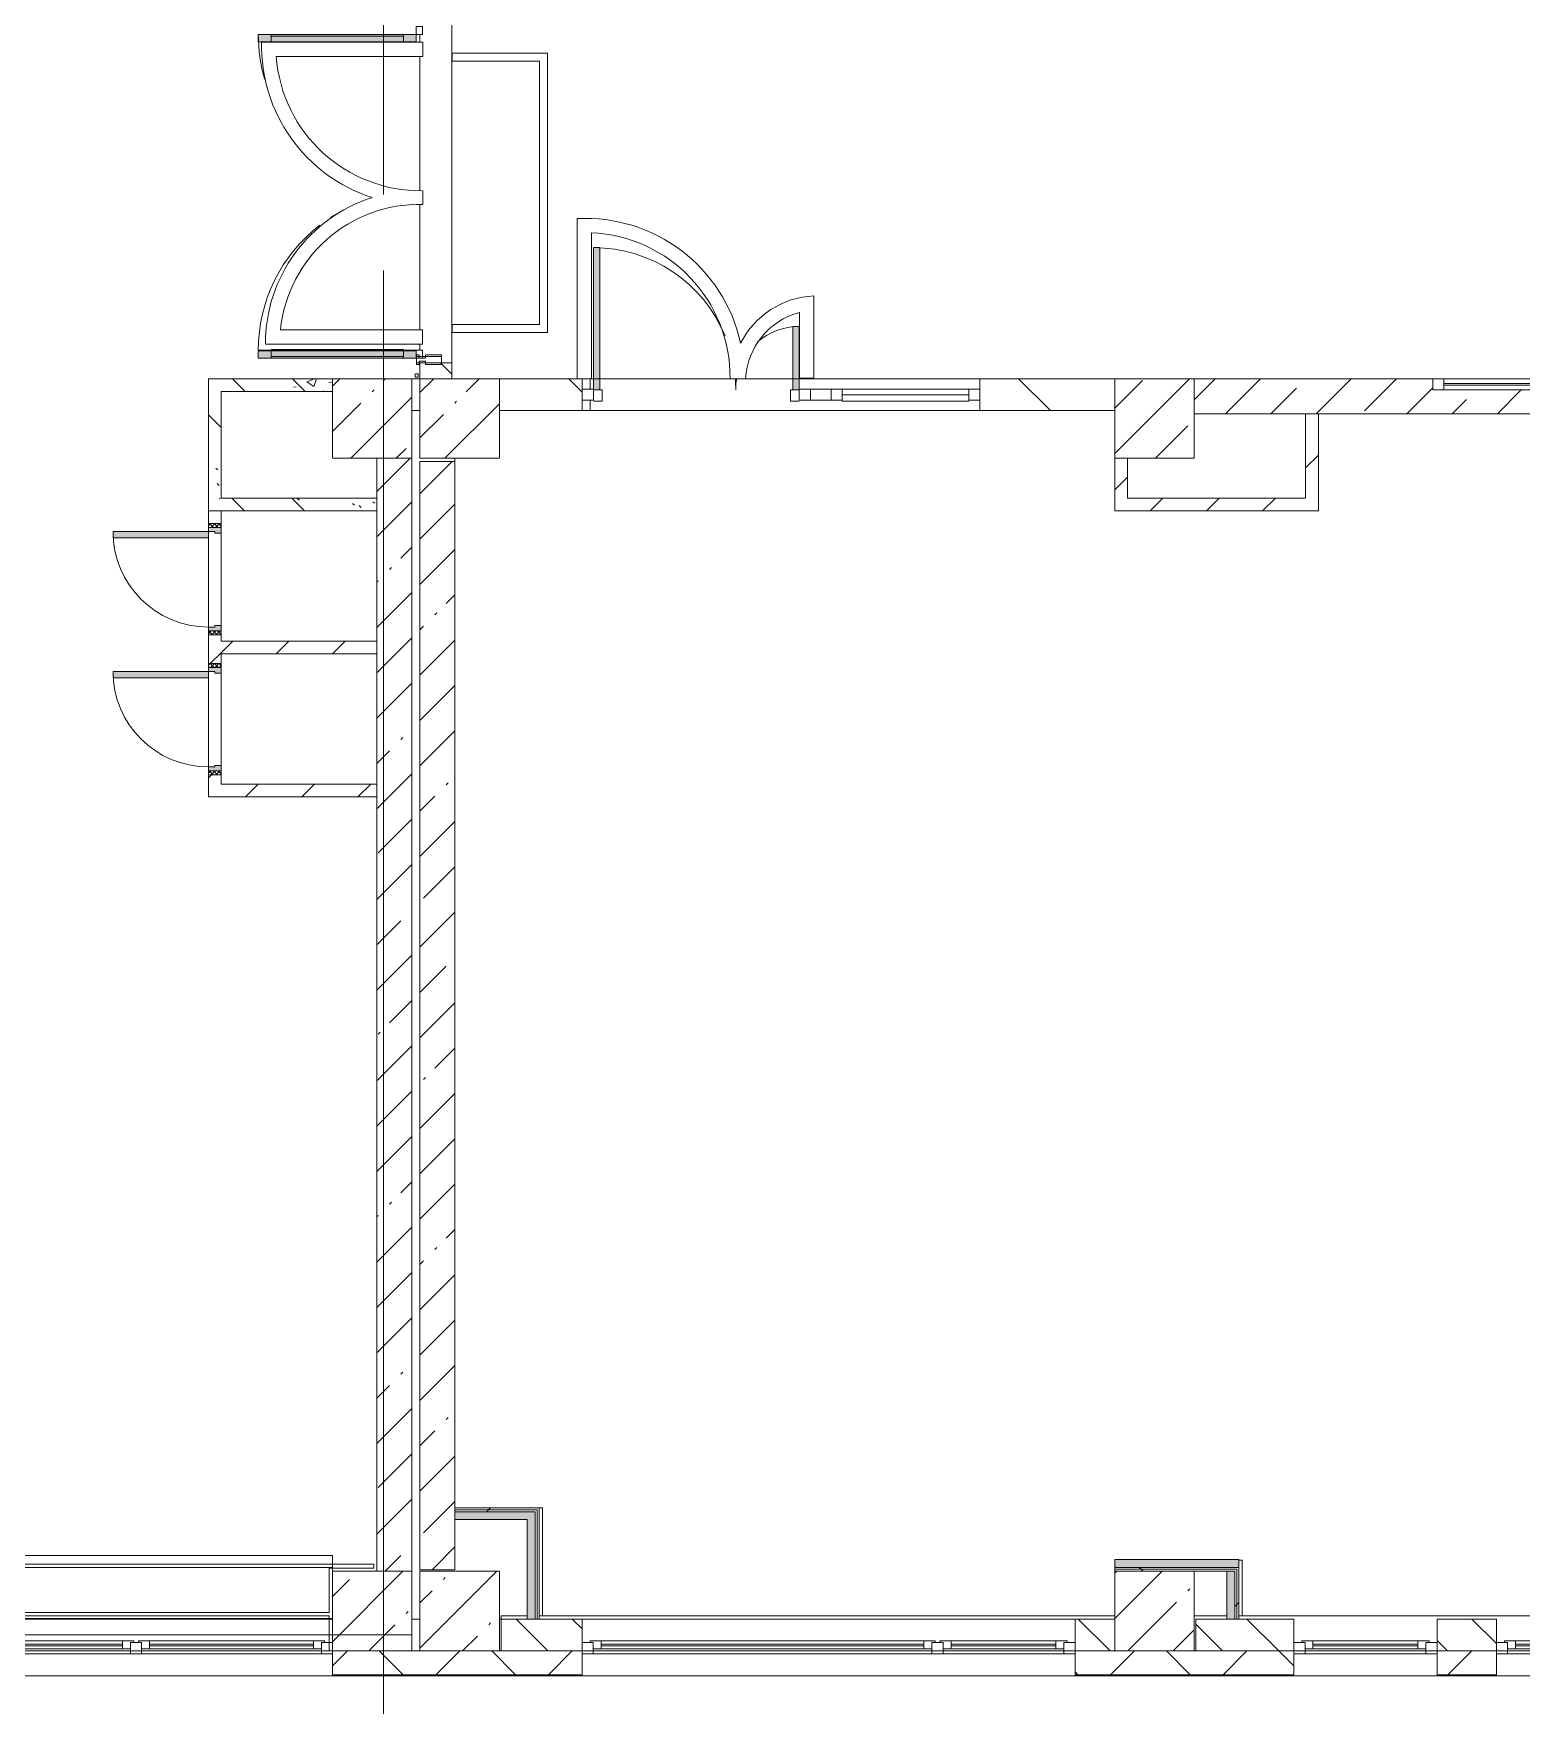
# Model space of a CAD drawing. Header units: millimetres. Extents: x 81094 to 272713, y -8553 to 29000.
# Drawn here: x 181812 to 191171, y -444 to 10072 of the extents above; entities that cross this region are included whole.
import ezdxf

# ---------------------------------------------------------------- set-up
doc = ezdxf.new("R2010")
doc.units = ezdxf.units.MM
doc.linetypes.add('Осевая', pattern=[3175, 635, -476.25, 1587.5, -476.25])
for name, color, linetype, lineweight, true_color in [('A-DETL-GENF-2', 7, 'Continuous', 5, 0xe2e2e2), ('A-DETL-GENF-4', 7, 'Continuous', 5, 0xaaaaaa), ('A-DOOR-4', 7, 'Continuous', 5, 0xe2e2e2), ('A-DOOR-5', 7, 'Continuous', 5, 0xaaaaaa), ('A-DOOR-FRAM-2', 7, 'Continuous', 5, 0xe2e2e2), ('A-DOOR-FRAM-4', 7, 'Continuous', 5, 0xaaaaaa), ('A-FLOR-1', 7, 'Continuous', 5, 0xaaaaaa), ('I-WALL-1', 7, 'Continuous', 5, 0xe7e7e7), ('I-WALL-2', 7, 'Continuous', 9, 0xe7e7e7), ('I-WALL-5', 7, 'Continuous', 5, 0x787878)]:
    doc.layers.add(name, color=color, linetype=linetype, lineweight=lineweight, true_color=true_color)
for name, color, linetype, lineweight in [('A-GLAZ-3', 7, 'Continuous', 5), ('A-GLAZ-CURT-2', 7, 'Continuous', 5), ('A-GLAZ-CWMG-2', 7, 'Continuous', 5), ('A-WALL', 7, 'Continuous', 9), ('A-WALL-5', 7, 'Continuous', 5), ('I-WALL-3', 7, 'Continuous', 5), ('S-COLS-1', 7, 'Continuous', 5), ('Оси', 7, 'Continuous', 9), ('Оси-2', 7, 'Осевая', 9)]:
    doc.layers.add(name, color=color, linetype=linetype, lineweight=lineweight)
pattern_1 = [(45, (145702.92, 0), (-176.7767, 176.7767), [])]
pattern_2 = [(45, (145702.9, 0), (-285.123, 285.123), []), (45, (145988.04, 0), (-285.123, 285.123), [504.031, -100.806, 16.764, -84.042])]
pattern_3 = [(135, (145702.9, 0), (-353.5534, -353.5534), [])]
pattern_4 = [(135, (145702.9, 0), (-377.171, -377.171), [533.4, -88.9, 17.78, -88.9]), (135, (145702.9, 376.94), (-377.171, -377.171), []), (50, (145702.9, 0), (637.6445, -55.7866), [66.675, -733.425]), (355, (145702.9, 0), (-123.349, 668.699), [53.34, -586.74]), (100.451, (145756.05, -4.65), (514.299, 612.908), [56.665, -623.315]), (46.184, (145702.9, 177.8), (948.776, -147.15), [100.012, -1100.137]), (96.636, (145782, 165.5), (830.91, 865.997), [84.998, -934.973]), (351.184, (145702.9, 177.8), (830.918, 865.988), [80.01, -880.11]), (21, (145791.8, 133.35), (530.6506, -357.928), [66.675, -733.425]), (326, (145791.8, 133.35), (216.308, 644.658), [53.34, -586.74]), (71.451, (145836.04, 103.5), (746.96, 286.724), [56.665, -623.315]), (37.5, (145702.92, 0), (10.8105, 295.9426), [16.764, -562.864, 16.764, -578.866, -588.962]), (37.5, (145702.92, 0), (10.8105, 295.9426), [-1175.258, 16.764, -572.198]), (7.5, (145702.9, 0), (233.8692, 350.6318), [16.764, -322.834, 16.764, -549.529, -224.472]), (7.5, (145702.9, 0), (233.8692, 350.6318), [-905.891, 16.764, -207.708]), (327.5, (145504.67, 0), (474.5678, -20.0513), [16.764, -205.486, 16.764, -676.656, -920.115]), (327.5, (145504.67, 0), (474.5678, -20.0513), [-915.67, 16.764, -903.351]), (317.5, (145415.77, 0), (518.452, 88.9934), [16.764, -272.161, 16.764, -443.738, -653.415]), (317.5, (145415.77, 0), (518.452, 88.9934), [-749.427, 16.764, -636.651])]
pattern_5 = [(135, (145702.92, 0), (-176.7767, -176.7767), [])]
pattern_6 = [(45, (145702.9, 0), (-530.33, 530.33), []), (135, (145702.9, 0), (-530.33, -530.33), [])]

# ---------------------------------------------------------------- blocks, each defined once
blk = doc.blocks.new('BSC_Колонна _Прямоугольная - 500х500-23286270-2_7_3_птичка')
at = {"layer": 'S-COLS-1'}
h = blk.add_hatch(dxfattribs=at)
h.set_pattern_fill('FP_59', color=256, style=0, pattern_type=2)
h.set_pattern_definition([(45, (-38790, -7650), (-285.123, 285.123), []), (45, (-38504.88, -7650), (-285.123, 285.123), [504.031, -100.806, 16.764, -84.042])])
h.paths.add_polyline_path([(-250, -250), (250, -250), (250, 250), (-250, 250), (-250, 100)])
for p, q in [((250, 250), (-250, 250)), ((-250, 250), (-250, -250)), ((250, -250), (250, 250)), ((-250, -250), (250, -250))]:
    blk.add_line(p, q, dxfattribs=at)
blk = doc.blocks.new('BSC_Колонна _Прямоугольная - 500х500-V42-2_7_3_птичка')
at = {"layer": 'S-COLS-1'}
h = blk.add_hatch(dxfattribs=at)
h.set_pattern_fill('FP_60', color=256, style=0, pattern_type=2)
h.set_pattern_definition([(45, (-43160, -7650), (-285.123, 285.123), []), (45, (-42874.88, -7650), (-285.123, 285.123), [504.031, -100.806, 16.764, -84.042])])
h.paths.add_polyline_path([(-250, -250), (250, -250), (250, 250), (-250, 250)])
for p, q in [((250, 250), (-250, 250)), ((-250, 250), (-250, -250)), ((250, -250), (250, 250)), ((-250, -250), (250, -250))]:
    blk.add_line(p, q, dxfattribs=at)
blk = doc.blocks.new('BSC_Колонна _Прямоугольная - 500х500-V48-2_7_3_птичка')
at = {"layer": 'S-COLS-1'}
h = blk.add_hatch(dxfattribs=at)
h.set_pattern_fill('FP_66', color=256, style=0, pattern_type=2)
h.set_pattern_definition([(45, (-38790, -150), (-285.123, 285.123), []), (45, (-38504.88, -150), (-285.123, 285.123), [504.031, -100.806, 16.764, -84.042])])
h.paths.add_polyline_path([(-50, -250), (250, -250), (250, 250), (-250, 250), (-250, -250)])
for p, q in [((250, 250), (-250, 250)), ((-250, 250), (-250, -250)), ((250, -250), (250, 250)), ((-250, -250), (250, -250))]:
    blk.add_line(p, q, dxfattribs=at)
blk = doc.blocks.new('BSC_Колонна _Прямоугольная - 500х500-V49-2_7_3_птичка')
at = {"layer": 'S-COLS-1'}
h = blk.add_hatch(dxfattribs=at)
h.set_pattern_fill('FP_67', color=256, style=0, pattern_type=2)
h.set_pattern_definition([(45, (-43160, -150), (-285.123, 285.123), []), (45, (-42874.88, -150), (-285.123, 285.123), [504.031, -100.806, 16.764, -84.042])])
h.paths.add_polyline_path([(-250, -250), (250, -250), (250, 250), (-250, 250)])
for p, q in [((250, 250), (-250, 250)), ((-250, 250), (-250, -250)), ((250, -250), (250, 250)), ((-250, -250), (250, -250))]:
    blk.add_line(p, q, dxfattribs=at)
blk = doc.blocks.new('120_Окно_СКБ_2Ст - 120_Окно_СКБ_2Ст 3100х2500 _мал_ створка слева-2_-22446420-2_7_3_птичка')
at = {"layer": 'A-GLAZ-3'}
for p, q in [((-1550, -127), (-1550, -57)), ((-1550, -57), (-1480, -57)), ((1550, -57), (-1550, -57)), ((-1480, -57), (-1480, -127)), ((-720, -87), (-1480, -87)), ((-1480, -87), (-1480, -127)), ((-1430, -137), (-1430, -87)), ((-770, -137), (-770, -87)), ((-720, -127), (-720, -57)), ((-720, -57), (-650, -57)), ((-720, -127), (-720, -87)), ((-650, -57), (-650, -127)), ((1480, -87), (-650, -87)), ((-650, -87), (-650, -127)), ((-600, -137), (-600, -87)), ((1430, -137), (1430, -87)), ((1480, -127), (1480, -57)), ((1480, -57), (1550, -57)), ((1480, -127), (1480, -87)), ((1550, -57), (1550, -127)), ((-1480, -127), (-1550, -127)), ((-1550, -127), (-1500, -127)), ((-1480, -127), (-1500, -127)), ((-1500, -127), (-1500, -137)), ((-1500, -137), (-700, -137)), ((-700, -137), (-1500, -137)), ((-1430, -107), (-770, -107)), ((-770, -117), (-1430, -117)), ((-650, -127), (-720, -127)), ((-700, -127), (-720, -127)), ((-700, -127), (-670, -127)), ((-700, -137), (-700, -127)), ((-650, -127), (-670, -127)), ((-670, -127), (-670, -137)), ((-670, -137), (1500, -137)), ((1500, -137), (-670, -137)), ((-600, -107), (1430, -107)), ((1430, -117), (-600, -117)), ((1550, -127), (1480, -127)), ((1500, -127), (1480, -127)), ((1500, -127), (1550, -127)), ((1500, -137), (1500, -127))]:
    blk.add_line(p, q, dxfattribs=at)
blk = doc.blocks.new('120_Окно_СКБ_2Ст - 120_Окно_СКБ_2Ст 2100х2400 _мал створка справа_-22446225-2_7_3_птичка')
at = {"layer": 'A-GLAZ-3'}
for p, q in [((-1050, -127), (-1050, -57)), ((-1050, -57), (-980, -57)), ((1050, -57), (-1050, -57)), ((-980, -57), (-980, -127)), ((150, -87), (-980, -87)), ((-980, -87), (-980, -127)), ((-930, -137), (-930, -87)), ((100, -137), (100, -87)), ((150, -127), (150, -57)), ((150, -57), (220, -57)), ((150, -127), (150, -87)), ((220, -57), (220, -127)), ((980, -87), (220, -87)), ((220, -87), (220, -127)), ((270, -137), (270, -87)), ((930, -137), (930, -87)), ((980, -127), (980, -57)), ((980, -57), (1050, -57)), ((980, -127), (980, -87)), ((1050, -57), (1050, -127)), ((-980, -127), (-1050, -127)), ((-1050, -127), (-1000, -127)), ((-980, -127), (-1000, -127)), ((-1000, -127), (-1000, -137)), ((-1000, -137), (170, -137)), ((170, -137), (-1000, -137)), ((-930, -107), (100, -107)), ((100, -117), (-930, -117)), ((220, -127), (150, -127)), ((170, -127), (150, -127)), ((170, -127), (200, -127)), ((170, -137), (170, -127)), ((220, -127), (200, -127)), ((200, -127), (200, -137)), ((200, -137), (1000, -137)), ((1000, -137), (200, -137)), ((270, -107), (930, -107)), ((930, -117), (270, -117)), ((1050, -127), (980, -127)), ((1000, -127), (980, -127)), ((1000, -127), (1050, -127)), ((1000, -137), (1000, -127))]:
    blk.add_line(p, q, dxfattribs=at)
blk = doc.blocks.new('120_Окно_СКБ_2Ст - 120_Окно_СКБ_2Ст 2100х2500 _мал створка СЛЕВА_-V85-2_7_3_птичка')
at = {"layer": 'A-GLAZ-3'}
for p, q in [((-1050, -127), (-1050, -57)), ((-1050, -57), (-980, -57)), ((1050, -57), (-1050, -57)), ((-980, -57), (-980, -127)), ((-220, -87), (-980, -87)), ((-980, -87), (-980, -127)), ((-930, -137), (-930, -87)), ((-270, -137), (-270, -87)), ((-220, -127), (-220, -57)), ((-220, -57), (-150, -57)), ((-220, -127), (-220, -87)), ((-150, -57), (-150, -127)), ((980, -87), (-150, -87)), ((-150, -87), (-150, -127)), ((-100, -137), (-100, -87)), ((930, -137), (930, -87)), ((980, -127), (980, -57)), ((980, -57), (1050, -57)), ((980, -127), (980, -87)), ((1050, -57), (1050, -127)), ((-980, -127), (-1050, -127)), ((-1050, -127), (-1000, -127)), ((-980, -127), (-1000, -127)), ((-1000, -127), (-1000, -137)), ((-1000, -137), (-200, -137)), ((-200, -137), (-1000, -137)), ((-930, -107), (-270, -107)), ((-270, -117), (-930, -117)), ((-150, -127), (-220, -127)), ((-200, -127), (-220, -127)), ((-200, -127), (-170, -127)), ((-200, -137), (-200, -127)), ((-150, -127), (-170, -127)), ((-170, -127), (-170, -137)), ((-170, -137), (1000, -137)), ((1000, -137), (-170, -137)), ((-100, -107), (930, -107)), ((930, -117), (-100, -117)), ((1050, -127), (980, -127)), ((1000, -127), (980, -127)), ((1000, -127), (1050, -127)), ((1000, -137), (1000, -127))]:
    blk.add_line(p, q, dxfattribs=at)
blk = doc.blocks.new('BSC_Колонна _Прямоугольная - 500х500-V119-2_7_3_птичка')
at = {"layer": 'S-COLS-1'}
h = blk.add_hatch(dxfattribs=at)
h.set_pattern_fill('FP_140', color=256, style=0, pattern_type=2)
h.set_pattern_definition([(45, (-38240, -150), (-285.123, 285.123), []), (45, (-37954.88, -150), (-285.123, 285.123), [504.031, -100.806, 16.764, -84.042])])
h.paths.add_polyline_path([(-250, -250), (250, -250), (250, 250), (-250, 250), (-250, 80)])
for p, q in [((250, 250), (-250, 250)), ((-250, 250), (-250, -250)), ((250, -250), (250, 250)), ((-250, -250), (250, -250))]:
    blk.add_line(p, q, dxfattribs=at)
blk = doc.blocks.new('BSC_Колонна _Прямоугольная - 500х500-V120-2_7_3_птичка')
at = {"layer": 'S-COLS-1'}
h = blk.add_hatch(dxfattribs=at)
h.set_pattern_fill('FP_141', color=256, style=0, pattern_type=2)
h.set_pattern_definition([(45, (-38240, -7650), (-285.123, 285.123), []), (45, (-37954.88, -7650), (-285.123, 285.123), [504.031, -100.806, 16.764, -84.042])])
h.paths.add_polyline_path([(-250, -250), (250, -250), (250, 250), (-250, 250), (-250, 100)])
for p, q in [((250, 250), (-250, 250)), ((-250, 250), (-250, -250)), ((250, -250), (250, 250)), ((-250, -250), (250, -250))]:
    blk.add_line(p, q, dxfattribs=at)
blk = doc.blocks.new('110_Дверь_СКБ_1Ст - д-18 700x2100h_Технический шкаф ЭОМ и СС-21511926-2_7_3_птичка')
at = {"layer": 'A-DOOR-4'}
h = blk.add_hatch(color=256, dxfattribs=at)
h.paths.add_polyline_path([(-312.5, -40), (-277.5, -40), (-277.5, 0), (-287.5, 0), (-287.5, 40), (-312.5, 40)])
h.paths.add_polyline_path([(302.5, 0), (302.5, -40), (337.5, -40), (337.5, 40), (312.5, 40), (312.5, 0)])
at = {"layer": 'A-DOOR-5'}
h = blk.add_hatch(dxfattribs=at)
h.set_pattern_fill('FP_145', color=256, style=0, pattern_type=2)
h.set_pattern_definition([(135, (1951.41, 104.685), (-14.14214, -14.14214), []), (225, (1951.41, 104.685), (14.14214, -14.14214), [])])
h.paths.add_polyline_path([(337.5, -40), (362.5, -40), (362.5, 40), (337.5, 40)])
at = {"layer": 'A-DOOR-FRAM-2'}
blk.add_hatch(color=256, dxfattribs=at).paths.add_polyline_path([(272.5, 640), (272.5, 40), (312.5, 40), (312.5, 640)])
at = {"layer": 'A-DOOR-FRAM-4'}
h = blk.add_hatch(dxfattribs=at)
h.set_pattern_fill('FP_146', color=256, style=0, pattern_type=2)
h.set_pattern_definition([(45, (-171.384, 104.685), (-14.1421, 14.1421), []), (135, (-171.384, 104.685), (-14.1421, -14.1421), [])])
h.paths.add_polyline_path([(-337.5, -40), (-312.5, -40), (-312.5, 40), (-337.5, 40)])
at = {"layer": 'A-DOOR-5'}
for p, q in [((312.5, 640), (272.5, 640)), ((272.5, 640), (272.5, 40)), ((312.5, 40), (312.5, 640)), ((272.5, 40), (312.5, 40))]:
    blk.add_line(p, q, dxfattribs=at)
blk.add_arc((312.5, 40), 600, 90, 180, dxfattribs=at)
at = {"layer": 'A-DOOR-FRAM-4'}
for p, q in [((-312.5, 40), (-337.5, 40)), ((-337.5, 40), (-337.5, -40)), ((-287.5, 40), (-312.5, 40)), ((-312.5, 40), (-312.5, -40)), ((-312.5, -40), (-312.5, 40)), ((-287.5, 0), (-287.5, 40)), ((-287.5, 40), (272.5, 40)), ((312.5, 40), (312.5, 0)), ((337.5, 40), (312.5, 40)), ((337.5, -40), (337.5, 40)), ((362.5, 40), (337.5, 40)), ((337.5, 40), (337.5, -40)), ((362.5, -40), (362.5, 40)), ((-337.5, -40), (-312.5, -40)), ((-312.5, -40), (-277.5, -40)), ((-277.5, 0), (-287.5, 0)), ((-277.5, -40), (-277.5, 0)), ((302.5, -40), (-277.5, -40)), ((312.5, 0), (302.5, 0)), ((302.5, 0), (302.5, -40)), ((302.5, -40), (337.5, -40)), ((337.5, -40), (362.5, -40))]:
    blk.add_line(p, q, dxfattribs=at)
blk = doc.blocks.new('120_Окно_СКБ_1Ст - 120_Окно_СКБ_1Ст 900х2500_h_-20664874-2_7_3_птичка')
at = {"layer": 'A-GLAZ-3'}
for p, q in [((-450, -127), (-450, -57)), ((-450, -57), (-380, -57)), ((450, -57), (-450, -57)), ((-380, -57), (-380, -127)), ((380, -87), (-380, -87)), ((-380, -87), (-380, -127)), ((-330, -137), (-330, -87)), ((330, -137), (330, -87)), ((380, -127), (380, -57)), ((380, -57), (450, -57)), ((380, -127), (380, -87)), ((450, -57), (450, -127)), ((-380, -127), (-450, -127)), ((-450, -127), (-400, -127)), ((-380, -127), (-400, -127)), ((-400, -127), (-400, -137)), ((-400, -137), (400, -137)), ((400, -137), (-400, -137)), ((-330, -107), (330, -107)), ((330, -117), (-330, -117)), ((450, -127), (380, -127)), ((400, -127), (380, -127)), ((400, -127), (450, -127)), ((400, -137), (400, -127))]:
    blk.add_line(p, q, dxfattribs=at)
blk = doc.blocks.new('120_Окно_СКБ_1Ст - 120_Окно_СКБ_1Ст 400х1200 EI30-24228621-2_7_3_птичка')
at = {"layer": 'A-GLAZ-3'}
for p, q in [((-600, 40), (-600, 110)), ((-600, 110), (-530, 110)), ((600, 110), (-600, 110)), ((-530, 110), (-530, 40)), ((530, 40), (530, 110)), ((530, 110), (600, 110)), ((600, 110), (600, 40)), ((-530, 40), (-600, 40)), ((-600, 40), (600, 40)), ((530, 80), (-530, 80)), ((530, 70), (-530, 70)), ((600, 40), (530, 40))]:
    blk.add_line(p, q, dxfattribs=at)
blk = doc.blocks.new('Прямоугольный импост - Импост структурный с накладкой - 160мм Темный-31239214-2_7_3_птичка')
at = {"layer": 'A-GLAZ-CWMG-2'}
for p, q in [((-50, 0), (-50, 17)), ((-50, 17), (0, 17)), ((-40, 0), (-50, 0)), ((-40, -40), (-40, 0)), ((0, 0), (-10, 0)), ((-10, 0), (-10, -40)), ((0, 17), (0, 0)), ((-50, -140), (-50, -40)), ((-50, -40), (-40, -40)), ((-10, -40), (0, -40)), ((0, -40), (0, -140)), ((0, -140), (-50, -140))]:
    blk.add_line(p, q, dxfattribs=at)
blk = doc.blocks.new('Дверь_Витражная_остекление_ - ДВН_ДАО_Главный вход_1800 в свету 5-32258809-2_7_3_птичка')
at = {"layer": 'A-DETL-GENF-2'}
for points in [[(-947.5, -723.4), (-947.5, -20), (-992.5, -20), (-992.5, -1012.5), (-947.5, -1012.5)], [(1042.5, -1012.5), (1042.5, -20), (997.5, -20), (997.5, -1012.5)]]:
    blk.add_hatch(color=256, dxfattribs=at).paths.add_polyline_path(points)
at = {"layer": 'A-DETL-GENF-4'}
for p, q in [((-947.5, -20), (-992.5, -20)), ((-992.5, -1012.5), (-992.5, -20)), ((-947.5, -20), (-992.5, -20)), ((-992.5, -20), (-992.5, -1012.5)), ((-992.5, -100), (-947.5, -100)), ((-982.5, -932.5), (-982.5, -100)), ((-947.5, -1012.5), (-947.5, -20)), ((-947.5, -1012.5), (-947.5, -20)), ((988.5, -932.5), (988.5, -100)), ((997.5, -1012.5), (997.5, -20)), ((997.5, -20), (997.5, -1012.5)), ((1042.5, -100), (997.5, -100)), ((1032.5, -932.5), (1032.5, -100)), ((1042.5, -1012.5), (1042.5, -20)), ((1042.5, -1012.5), (1042.5, -20)), ((-992.5, -932.5), (-947.5, -932.5)), ((1042.5, -932.5), (997.5, -932.5)), ((-992.5, -1012.5), (-947.5, -1012.5)), ((-992.5, -1012.5), (-947.5, -1012.5)), ((1042.5, -1012.5), (997.5, -1012.5)), ((997.5, -1012.5), (1042.5, -1012.5))]:
    blk.add_line(p, q, dxfattribs=at)
at = {"layer": 'A-DOOR-5'}
for p, q in [((-1042.5, 20), (-992.5, 20)), ((-1042.5, -20), (-1042.5, 20)), ((-992.5, 20), (-992.5, -20)), ((992.5, 20), (1042.5, 20)), ((992.5, -20), (992.5, 20)), ((1042.5, 20), (1042.5, -20)), ((-992.5, -20), (-1042.5, -20)), ((-992.5, -1012.5), (-992.5, -20)), ((992.5, -1012.5), (992.5, -20)), ((1042.5, -20), (992.5, -20))]:
    blk.add_line(p, q, dxfattribs=at)
for centre, start, end in [((992.5, -20), 209.21115, 212.8228), ((992.5, -20), 217.57984, 270), ((-992.5, -20), 270, 286.54233)]:
    blk.add_arc(centre, 992.5, start, end, dxfattribs=at)
blk = doc.blocks.new('Прямоугольный импост - Импост структурный с накладкой - 160мм Темный-31915521-2_7_3_птичка')
at = {"layer": 'A-GLAZ-CWMG-2'}
for p, q in [((-25, 0), (-25, 17)), ((-25, 17), (25, 17)), ((-15, 0), (-25, 0)), ((-15, -40), (-15, 0)), ((25, 0), (15, 0)), ((15, 0), (15, -40)), ((25, 17), (25, 0)), ((-25, -140), (-25, -40)), ((-25, -40), (-15, -40)), ((15, -40), (25, -40)), ((25, -40), (25, -140)), ((25, -140), (-25, -140))]:
    blk.add_line(p, q, dxfattribs=at)
blk = doc.blocks.new('Прямоугольный импост - 50 x 70 мм-31700031-2_7_3_птичка')
at = {"layer": 'A-GLAZ-CWMG-2'}
for p, q in [((-70, 35), (0, 35)), ((-70, -35), (-70, 35)), ((0, 35), (0, -35)), ((0, -35), (-70, -35))]:
    blk.add_line(p, q, dxfattribs=at)
blk = doc.blocks.new('Дверь_Витражная_остекление_ - ДВН_ДАО_Главный вход_1200 в свету-V190-2_7_3_птичка')
at = {"layer": 'A-DOOR-4'}
for points in [[(-647.5, 30), (-607.5, 30), (-610.8, 925), (-647.5, 925), (-647.5, 35)], [(647.5, 30), (647.5, 430), (607.5, 430), (607.5, 30)]]:
    blk.add_hatch(color=256, dxfattribs=at).paths.add_polyline_path(points)
at = {"layer": 'A-DETL-GENF-4'}
for p, q in [((-607.5, 925), (-647.5, 925)), ((-647.5, 925), (-647.5, 35)), ((-607.5, 30), (-607.5, 925)), ((647.5, 430), (607.5, 430)), ((607.5, 430), (607.5, 30)), ((647.5, 35), (647.5, 430)), ((-647.5, 30), (-607.5, 30)), ((-592.5, 30), (-647.5, 30)), ((-592.5, -40), (-592.5, 30)), ((592.5, -40), (592.5, 30)), ((592.5, 30), (647.5, 30)), ((607.5, 30), (647.5, 30)), ((-647.5, -40), (-592.5, -40)), ((647.5, -40), (592.5, -40))]:
    blk.add_line(p, q, dxfattribs=at)
at = {"layer": 'A-DOOR-5'}
for p, q in [((-647.5, 925), (-647.5, 35)), ((647.5, 430), (647.5, 35))]:
    blk.add_line(p, q, dxfattribs=at)
for centre, radius, start, end in [((-647.5, 30), 895, 22.29231, 90), ((647.5, 30), 400, 90, 131.44756), ((-647.5, 30), 895, 360, 4.55581), ((647.5, 30), 400, 169.71082, 180)]:
    blk.add_arc(centre, radius, start, end, dxfattribs=at)
blk = doc.blocks.new('Системная панель - Стемалит - 40мм-32257327-2_7_3_птичка')
at = {"layer": 'A-GLAZ-CURT-2'}
for p, q in [((65, 35), (-65, 35)), ((-65, 35), (-65, -35)), ((65, -35), (65, 35)), ((-65, -35), (65, -35))]:
    blk.add_line(p, q, dxfattribs=at)
blk = doc.blocks.new('Прямоугольный импост - 50 x 70 мм-31687886-2_7_3_птичка')
at = {"layer": 'A-GLAZ-CWMG-2'}
for p, q in [((-35, 35), (35, 35)), ((-35, -35), (-35, 35)), ((35, 35), (35, -35)), ((35, -35), (-35, -35))]:
    blk.add_line(p, q, dxfattribs=at)
blk = doc.blocks.new('Прямоугольный импост - 50 x 70 мм-31701779-2_7_3_птичка')
at = {"layer": 'A-GLAZ-CWMG-2'}
for p, q in [((0, 35), (-70, 35)), ((-70, 35), (-70, -35)), ((0, -35), (0, 35)), ((-70, -35), (0, -35))]:
    blk.add_line(p, q, dxfattribs=at)
blk = doc.blocks.new('Системная панель - Стекло - 40мм-V191-2_7_3_птичка')
at = {"layer": 'A-GLAZ-CURT-2'}
for p, q in [((397.5, 0), (-397.5, 0)), ((-397.5, 0), (-397.5, -40)), ((397.5, -40), (397.5, 0)), ((-397.5, -40), (397.5, -40))]:
    blk.add_line(p, q, dxfattribs=at)
blk = doc.blocks.new('Прямоугольный импост - 50 x 70 мм-31702100-2_7_3_птичка')
at = {"layer": 'A-GLAZ-CWMG-2'}
for p, q in [((-35, 35), (35, 35)), ((-35, -35), (-35, 35)), ((35, 35), (35, -35)), ((35, -35), (-35, -35))]:
    blk.add_line(p, q, dxfattribs=at)
blk = doc.blocks.new('Прямоугольный импост - 50 x 70 мм-31720914-2_7_3_птичка')
at = {"layer": 'A-GLAZ-CWMG-2'}
blk.add_line((6460, 7920), (5665, 7920), dxfattribs=at)
blk = doc.blocks.new('Зашивка приборов отопления25 - Зашивка приборов отопления-33322064-2_7_3_птичка')
at = {"layer": 'A-WALL-5'}
for p, q in [((36640, 23400), (34540, 23400)), ((34540, 23104), (34540, 23079)), ((34540, 23079), (36640, 23079)), ((36640, 23079), (34540, 23079)), ((34540, 23079), (34540, 23004)), ((34540, 23004), (36640, 23004))]:
    blk.add_line(p, q, dxfattribs=at)

msp = doc.modelspace()

# ---------------------------------------------------------------- hatches: boundary and pattern name
at = {"layer": 'A-WALL-5'}
h = msp.add_hatch(dxfattribs=at)
h.set_pattern_fill('FP_87', color=256, style=0, pattern_type=2)
h.set_pattern_definition(pattern_5)
h.paths.add_polyline_path([(188612.9, -100), (188612.9, 100), (188362.9, 100), (188362.9, -100)])
h.paths.add_polyline_path([(184752.9, -100), (185262.9, -100), (185262.9, 100), (184752.9, 100)])
h = msp.add_hatch(dxfattribs=at)
h.set_pattern_fill('FP_87', color=256, style=0, pattern_type=2)
h.set_pattern_definition(pattern_5)
h.paths.add_polyline_path([(190639.2, -100), (191012.9, -100), (191012.9, 100), (190639.2, 100)])
h.paths.add_polyline_path([(189739.2, -100), (189739.2, 100), (189122.9, 100), (189122.9, -100)])
h = msp.add_hatch(dxfattribs=at)
h.set_pattern_fill('FP_77', color=256, style=0, pattern_type=2)
h.set_pattern_definition([(45, (145702.9, 0), (-353.5534, 353.5534), []), (135, (145702.9, 0), (-353.5534, -353.5534), [])])
h.paths.add_polyline_path([(221402.9, -250), (221402.9, -100), (217262.9, -100), (217262.9, -250), (220616.3, -250)])
h.paths.add_polyline_path([(215051.2, -250), (216362.9, -250), (216362.9, -100), (212762.9, -100), (212762.9, -250), (213196.2, -250)])
h.paths.add_polyline_path([(207631.1, -250), (207762.9, -250), (207762.9, -100), (206612.9, -100), (206612.9, -250), (206703.5, -250)])
h.paths.add_polyline_path([(202612.9, -250), (202862.9, -250), (202862.9, -100), (202112.9, -100), (202112.9, -250), (202529.7, -250)])
h.paths.add_polyline_path([(204512.9, -250), (204512.9, -100), (203762.9, -100), (203762.9, -250), (203921, -250)])
h.paths.add_polyline_path([(210862.9, -250), (211862.9, -250), (211862.9, -100), (210862.9, -100)])
h.paths.add_polyline_path([(199012.9, -250), (199012.9, -100), (197612.9, -100), (197612.9, -250), (198355.9, -250)])
h.paths.add_polyline_path([(194512.9, -250), (194512.9, -100), (193112.9, -100), (193112.9, -250), (193718.3, -250)])
h.paths.add_polyline_path([(190935.7, -250), (191012.9, -250), (191012.9, -100), (190639.2, -100), (190639.2, -250)])
h.paths.add_polyline_path([(189112.9, -250), (189739.2, -250), (189739.2, -100), (188362.9, -100), (188362.9, -250), (189080.7, -250)])
h.paths.add_polyline_path([(181592.9, -250), (181592.9, -100), (180472.9, -100), (180472.9, -250), (181196.7, -250)])
h.paths.add_polyline_path([(184742.9, -250), (185262.9, -250), (185262.9, -100), (183692.9, -100), (183692.9, -250), (184443.1, -250)])
h.paths.add_polyline_path([(178877.9, -250), (179572.9, -250), (179572.9, -100), (178712.9, -100), (178712.9, -250)])
h.paths.add_polyline_path([(176559.1, -250), (176612.9, -250), (176612.9, -100), (174912.7, -100), (174912.7, -250), (176095.4, -250)])
h.paths.add_polyline_path([(167747.7, -250), (168412.9, -250), (168412.9, -100), (167312.9, -100), (167312.9, -250)])
h.paths.add_polyline_path([(162182.6, -250), (162962.9, -250), (162962.9, -100), (161812.9, -100), (161812.9, -250)])
h.paths.add_polyline_path([(163862.9, -250), (164512.9, -250), (164512.9, -100), (163862.9, -100)])
h.paths.add_polyline_path([(170512.9, -250), (172112.7, -250), (172112.7, -100), (170512.9, -100)])
h.paths.add_polyline_path([(154262.9, -250), (154262.9, -100), (150332.9, -100), (150332.9, -250), (153834.9, -250)])
h.paths.add_polyline_path([(148269.8, -250), (149432.9, -250), (149432.9, -100), (145442.9, -100), (145442.9, -250), (146414.7, -250)])
h.paths.add_polyline_path([(157362.9, -250), (158712.9, -250), (158712.9, -100), (157362.9, -100)])
at = {"layer": 'I-WALL-1'}
msp.add_hatch(color=256, dxfattribs=at).paths.add_polyline_path([(189367.9, 100), (189367.9, 400), (189317.9, 400), (189317.9, 100)])
at = {"layer": 'I-WALL-2'}
for points in [[(184917.9, 725), (184967.9, 725), (184967.9, 775), (184462.9, 775), (184462.9, 725)], [(184967.9, 100), (184967.9, 725), (184917.9, 725), (184917.9, 100)], [(189392.9, 425), (189392.9, 475), (188612.9, 475), (188612.9, 425), (189080.7, 425)]]:
    msp.add_hatch(color=256, dxfattribs=at).paths.add_polyline_path(points)
at = {"layer": 'I-WALL-3'}
h = msp.add_hatch(dxfattribs=at)
h.set_pattern_fill('FP_88', color=256, style=0, pattern_type=2)
h.set_pattern_definition(pattern_3)
h.paths.add_polyline_path([(184242.9, 7900), (184442.9, 7900), (184442.9, 8000), (184242.9, 8000)])
h.paths.add_polyline_path([(184242.9, 10130), (184442.9, 10130), (184442.9, 10230), (184242.9, 10230)])
h = msp.add_hatch(dxfattribs=at)
h.set_pattern_fill('FP_88', color=256, style=0, pattern_type=2)
h.set_pattern_definition(pattern_3)
h.paths.add_polyline_path([(188612.9, 7700), (188612.9, 7900), (187763.9, 7900), (187763.9, 7700)])
h.paths.add_polyline_path([(184192.9, 7700), (184242.9, 7700), (184242.9, 7900), (184192.9, 7900), (184192.9, 7750.3)])
h.paths.add_polyline_path([(184742.9, 7700), (185263.9, 7700), (185263.9, 7900), (184742.9, 7900), (184742.9, 7750.3)])
h = msp.add_hatch(dxfattribs=at)
h.set_pattern_fill('FP_85', color=256, style=0, pattern_type=2)
h.set_pattern_definition(pattern_2)
h.paths.add_polyline_path([(190935.7, 7680), (193112.9, 7680), (193112.9, 7900), (191812.9, 7900), (191812.9, 7830), (190612.9, 7830), (190612.9, 7900), (189112.9, 7900), (189112.9, 7680), (189892.9, 7680)])
h = msp.add_hatch(dxfattribs=at)
h.set_pattern_fill('FP_89', color=256, style=0, pattern_type=2)
h.set_pattern_definition(pattern_1)
h.paths.add_polyline_path([(189892.9, 7070), (189892.9, 7680), (189812.9, 7680), (189812.9, 7070)])
h = msp.add_hatch(dxfattribs=at)
h.set_pattern_fill('FP_85', color=256, style=0, pattern_type=2)
h.set_pattern_definition(pattern_2)
h.paths.add_polyline_path([(183972.9, 400), (184192.9, 400), (184192.9, 7400), (183972.9, 7400), (183972.9, 808.9)])
h = msp.add_hatch(dxfattribs=at)
h.set_pattern_fill('FP_85', color=256, style=0, pattern_type=2)
h.set_pattern_definition(pattern_2)
h.paths.add_polyline_path([(184242.9, 410), (184462.9, 410), (184462.9, 7380), (184242.9, 7380), (184242.9, 808.9)])
h = msp.add_hatch(dxfattribs=at)
h.set_pattern_fill('FP_89', color=256, style=0, pattern_type=2)
h.set_pattern_definition(pattern_1)
h.paths.add_polyline_path([(188692.9, 7150), (188692.9, 7400), (188612.9, 7400), (188612.9, 7150)])
h = msp.add_hatch(dxfattribs=at)
h.set_pattern_fill('FP_89', color=256, style=0, pattern_type=2)
h.set_pattern_definition(pattern_1)
h.paths.add_polyline_path([(182912.9, 5270), (182992.9, 5270), (182992.9, 5409), (182912.9, 5409)])
h.paths.add_polyline_path([(182912.9, 6109), (182992.9, 6109), (182992.9, 6289), (182912.9, 6289)])
h.paths.add_polyline_path([(182992.9, 6989), (182992.9, 7070), (182912.9, 7070), (182912.9, 6989)])
h = msp.add_hatch(dxfattribs=at)
h.set_pattern_fill('FP_89', color=256, style=0, pattern_type=2)
h.set_pattern_definition(pattern_1)
h.paths.add_polyline_path([(189812.9, 7070), (189812.9, 7150), (188612.9, 7150), (188612.9, 7070), (189080.7, 7070)])
h = msp.add_hatch(dxfattribs=at)
h.set_pattern_fill('FP_89', color=256, style=0, pattern_type=2)
h.set_pattern_definition(pattern_1)
h.paths.add_polyline_path([(183972.9, 6170), (183972.9, 6250), (182992.9, 6250), (182992.9, 6170), (183515.5, 6170)])
h = msp.add_hatch(dxfattribs=at)
h.set_pattern_fill('FP_89', color=256, style=0, pattern_type=2)
h.set_pattern_definition(pattern_1)
h.paths.add_polyline_path([(183972.9, 5270), (183972.9, 5350), (182992.9, 5350), (182992.9, 5270), (183515.5, 5270)])
h = msp.add_hatch(dxfattribs=at)
h.set_pattern_fill('FP_189', color=256, style=0, pattern_type=2)
h.set_pattern_definition(pattern_6)
h.paths.add_polyline_path([(184980.4, 787.5), (184992.9, 787.5), (184992.9, 800), (184462.9, 800), (184462.9, 787.5)])
h = msp.add_hatch(dxfattribs=at)
h.set_pattern_fill('FP_189', color=256, style=0, pattern_type=2)
h.set_pattern_definition(pattern_6)
h.paths.add_polyline_path([(184967.9, 775), (184980.4, 775), (184980.4, 787.5), (184462.9, 787.5), (184462.9, 775)])
h = msp.add_hatch(dxfattribs=at)
h.set_pattern_fill('FP_189', color=256, style=0, pattern_type=2)
h.set_pattern_definition(pattern_6)
h.paths.add_polyline_path([(189380.4, 412.5), (189392.9, 412.5), (189392.9, 425), (188612.9, 425), (188612.9, 412.5), (189080.7, 412.5)])
h = msp.add_hatch(dxfattribs=at)
h.set_pattern_fill('FP_189', color=256, style=0, pattern_type=2)
h.set_pattern_definition(pattern_6)
h.paths.add_polyline_path([(189380.4, 400), (189380.4, 412.5), (188612.9, 412.5), (188612.9, 400), (189367.9, 400)])
h = msp.add_hatch(dxfattribs=at)
h.set_pattern_fill('FP_189', color=256, style=0, pattern_type=2)
h.set_pattern_definition(pattern_6)
h.paths.add_polyline_path([(189380.4, 100), (189380.4, 400), (189367.9, 400), (189367.9, 100)])
h = msp.add_hatch(dxfattribs=at)
h.set_pattern_fill('FP_189', color=256, style=0, pattern_type=2)
h.set_pattern_definition(pattern_6)
h.paths.add_polyline_path([(189380.4, 100), (189392.9, 100), (189392.9, 412.5), (189380.4, 412.5), (189380.4, 230.5)])
at = {"layer": 'I-WALL-5'}
h = msp.add_hatch(dxfattribs=at)
h.set_pattern_fill('FP_98', color=256, style=0, pattern_type=2)
h.set_pattern_definition(pattern_4)
h.paths.add_polyline_path([(182912.9, 7150), (182992.9, 7150), (182992.9, 7900), (182912.9, 7900), (182912.9, 7750.3)])
h = msp.add_hatch(dxfattribs=at)
h.set_pattern_fill('FP_98', color=256, style=0, pattern_type=2)
h.set_pattern_definition(pattern_4)
h.paths.add_polyline_path([(183515.5, 7820), (183692.9, 7820), (183692.9, 7900), (182992.9, 7900), (182992.9, 7820)])
h = msp.add_hatch(dxfattribs=at)
h.set_pattern_fill('FP_98', color=256, style=0, pattern_type=2)
h.set_pattern_definition(pattern_4)
h.paths.add_polyline_path([(183972.9, 7070), (183972.9, 7150), (182912.9, 7150), (182912.9, 7070), (183515.5, 7070)])

# ---------------------------------------------------------------- linework, layer by layer
at = {"layer": 'A-FLOR-1'}
for p, q in [((184261.3, 10018), (183247.6, 10018)), ((184242.9, 10064.1), (184242.9, 10018)), ((184261.3, 9928), (184261.3, 10018)), ((183339.6, 9928), (184261.3, 9928)), ((184242.9, 9928), (184242.9, 9083.9)), ((185045.7, 9947.2), (184445.7, 9947.2)), ((184445.7, 9947.2), (184445.7, 9897.2)), ((184445.7, 9897.2), (184995.7, 9897.2)), ((184995.7, 9897.2), (184995.7, 8241.3)), ((185045.7, 8191.3), (185045.7, 9947.2)), ((184261.3, 8996.7), (184261.3, 9083.1)), ((184242.9, 8996.1), (184242.9, 8208)), ((185231, 8907.6), (185231, 7900)), ((185321, 7900), (185321, 8818.2)), ((186719.9, 7903), (186719.9, 8421.4)), ((186629.9, 8317.2), (186629.9, 7903)), ((184259.9, 8208), (183365.5, 8208)), ((184259.9, 8118), (184259.9, 8208)), ((184995.7, 8241.3), (184445.7, 8241.3)), ((184445.7, 8241.3), (184445.7, 8191.3)), ((183270.9, 8118), (184259.9, 8118)), ((184242.9, 8118), (184242.9, 8080)), ((184445.7, 8191.3), (185045.7, 8191.3)), ((187763.9, 7900), (185263.9, 7900)), ((185312.9, 7900), (185312.9, 7835)), ((185321, 7900), (186193.5, 7900)), ((186291.4, 7900), (187763.9, 7900)), ((186629.9, 7903), (186719.9, 7903)), ((185312.9, 7765), (185312.9, 7700)), ((184462.9, 7400), (184462.9, 7380)), ((184992.9, 800), (185012.9, 800)), ((185012.9, 800), (185012.9, 120)), ((183952.9, 445), (181592.9, 445)), ((183952.9, 420), (183952.9, 445)), ((189392.9, 470), (189412.9, 470)), ((189412.9, 470), (189412.9, 120)), ((183672.9, 140), (183672.9, 420)), ((183672.9, 420), (183952.9, 420)), ((181592.9, 140), (183672.9, 140)), ((183672.9, 100), (183692.9, 100)), ((184192.9, 100), (184242.9, 100)), ((184742.9, 100), (184752.9, 100))]:
    msp.add_line(p, q, dxfattribs=at)
for centre, radius, start, end in [((184247.3, 9993), 1000, 178.56746, 252.28756), ((184247.3, 9993), 910, 184.09604, 270.88287), ((184239.9, 8118), 969, 107.84035, 180), ((184239.9, 8118), 879, 88.60541, 174.12324), ((185283.5, 7909), 1000, 12.44956, 93.01125), ((185283.5, 7909), 910, 359.43333, 87.64026), ((186744.9, 7878), 544, 92.63401, 153.04618), ((186744.9, 7878), 454, 104.67311, 177.22246)]:
    msp.add_arc(centre, radius, start, end, dxfattribs=at)
at = {"layer": 'A-WALL'}
for p, q in [((189892.9, 7680), (189812.9, 7680)), ((182992.9, 7070), (182912.9, 7070)), ((183972.9, 7070), (183972.9, 7150)), ((183972.9, 6170), (183972.9, 6250)), ((183972.9, 5270), (183972.9, 5350)), ((184462.9, 800), (184462.9, 725)), ((184462.9, 787.5), (184980.4, 787.5)), ((184462.9, 775), (184967.9, 775)), ((184967.9, 775), (184967.9, 100)), ((184980.4, 787.5), (184980.4, 100)), ((189392.9, 425), (188612.9, 425)), ((189380.4, 412.5), (188612.9, 412.5)), ((189367.9, 400), (189317.9, 400)), ((189367.9, 100), (189367.9, 400)), ((189380.4, 100), (189380.4, 412.5)), ((184752.9, -100), (185262.9, -100)), ((188362.9, -100), (188612.9, -100)), ((189122.9, -100), (189739.2, -100)), ((190639.2, -100), (191012.9, -100)), ((183692.9, -250), (185262.9, -250)), ((183692.9, -253), (185262.9, -253)), ((188362.9, -250), (189739.2, -250)), ((188362.9, -253), (189739.2, -253)), ((190639.2, -250), (191012.9, -250)), ((190639.2, -253), (191012.9, -253))]:
    msp.add_line(p, q, dxfattribs=at)
at = {"layer": 'A-WALL-5'}
for p, q in [((184232.4, 7931), (184212.4, 7931)), ((184212.4, 7931), (184212.4, 7911)), ((184212.4, 7911), (184232.4, 7911)), ((184232.4, 7911), (184232.4, 7931)), ((179312.9, 100), (183672.9, 100)), ((184752.9, 100), (184752.9, -100)), ((184752.9, 100), (188612.9, 100)), ((185262.9, -258), (185262.9, 100)), ((188362.9, 100), (188362.9, -258)), ((189739.2, 100), (189122.9, 100)), ((189122.9, 100), (189122.9, -100)), ((189739.2, -258), (189739.2, 100)), ((191012.9, 100), (190639.2, 100)), ((190639.2, 100), (190639.2, -258)), ((191012.9, -258), (191012.9, 100)), ((179572.9, -100), (183692.9, -100)), ((183692.9, -100), (183692.9, -258)), ((184242.9, -100), (184192.9, -100)), ((184742.9, -100), (188362.9, -100)), ((189112.9, -100), (189122.9, -100)), ((203762.9, -258), (180472.9, -258))]:
    msp.add_line(p, q, dxfattribs=at)
at = {"layer": 'I-WALL-3'}
for p, q in [((184442.9, 10230), (184442.9, 7900)), ((184242.9, 10018), (184242.9, 10064.1)), ((184242.9, 9083.9), (184242.9, 9928)), ((184242.9, 8208), (184242.9, 8996.1)), ((184242.9, 8080), (184242.9, 8118)), ((184442.9, 8000), (184242.9, 8000)), ((184242.9, 8000), (184242.9, 7900)), ((183692.9, 7900), (182912.9, 7900)), ((182912.9, 7900), (182912.9, 6989)), ((184242.9, 7900), (184192.9, 7900)), ((185263.9, 7900), (184742.9, 7900)), ((185263.9, 7700), (185263.9, 7900)), ((187763.9, 7900), (187763.9, 7700)), ((187763.9, 7900), (188612.9, 7900)), ((190612.9, 7900), (189112.9, 7900)), ((182992.9, 7820), (183692.9, 7820)), ((182992.9, 7150), (182992.9, 7820)), ((184192.9, 7700), (184242.9, 7700)), ((188612.9, 7700), (184742.9, 7700)), ((189112.9, 7680), (189812.9, 7680)), ((189812.9, 7680), (189812.9, 7150)), ((189892.9, 7070), (189892.9, 7680)), ((189892.9, 7680), (192482.9, 7680)), ((183972.9, 7400), (183972.9, 7150)), ((184192.9, 400), (184192.9, 7400)), ((184462.9, 7380), (184242.9, 7380)), ((184242.9, 7380), (184242.9, 410)), ((184462.9, 800), (184462.9, 7380)), ((188612.9, 7400), (188612.9, 7070)), ((188692.9, 7150), (188692.9, 7400)), ((183972.9, 7150), (182992.9, 7150)), ((182992.9, 7070), (183972.9, 7070)), ((182992.9, 6989), (182992.9, 7070)), ((183972.9, 7070), (183972.9, 6250)), ((188612.9, 7070), (189892.9, 7070)), ((189812.9, 7150), (188692.9, 7150)), ((182912.9, 6289), (182912.9, 6109)), ((182992.9, 6250), (182992.9, 6289)), ((183972.9, 6250), (182992.9, 6250)), ((182992.9, 6109), (182992.9, 6170)), ((182992.9, 6170), (183972.9, 6170)), ((183972.9, 6170), (183972.9, 5350)), ((182912.9, 5409), (182912.9, 5270)), ((182992.9, 5350), (182992.9, 5409)), ((182912.9, 5270), (183972.9, 5270)), ((183972.9, 5350), (182992.9, 5350)), ((183972.9, 5270), (183972.9, 400)), ((184992.9, 800), (184462.9, 800)), ((184992.9, 100), (184992.9, 800)), ((184462.9, 410), (184462.9, 725)), ((184462.9, 725), (184917.9, 725)), ((184917.9, 725), (184917.9, 100)), ((189392.9, 475), (188612.9, 475)), ((188612.9, 475), (188612.9, 400)), ((189392.9, 100), (189392.9, 475)), ((184242.9, 410), (184462.9, 410)), ((189112.9, 400), (189317.9, 400)), ((189317.9, 400), (189317.9, 100)), ((181592.1, 120), (183672.9, 120)), ((183672.9, -100), (183672.9, 120)), ((184752.9, 120), (184917.9, 120)), ((184752.9, 120), (184752.9, 100)), ((184992.5, 120), (188612.9, 120)), ((189112.9, 120), (189317.9, 120)), ((189392.1, 120), (193112.9, 120)), ((190639.2, -100), (189739.2, -100)), ((193112.9, -100), (191012.9, -100))]:
    msp.add_line(p, q, dxfattribs=at)
at = {"layer": 'Оси'}
for p, q in [((184012.9, -4552.8), (184012.9, 7947.2)), ((171692.9, 0), (184192.9, 0))]:
    msp.add_line(p, q, dxfattribs=at)
at = {"layer": 'Оси-2'}
msp.add_line((184012.9, 7947.2), (184012.9, 11277.7), dxfattribs=at)

# ---------------------------------------------------------------- block references
at = {"layer": 'A-DOOR-5'}
for name, p, rotation in [('Дверь_Витражная_остекление_ - ДВН_ДАО_Главный вход_1800 в свету 5-32258809-2_7_3_птичка', (184238.9, 9072.5), 269.9999999999999), ('110_Дверь_СКБ_1Ст - д-18 700x2100h_Технический шкаф ЭОМ и СС-21511926-2_7_3_птичка', (182952.9, 6626.5), 89.99999999999991), ('110_Дверь_СКБ_1Ст - д-18 700x2100h_Технический шкаф ЭОМ и СС-21511926-2_7_3_птичка', (182952.9, 5746.5), 89.99999999999991)]:
    msp.add_blockref(name, p, dxfattribs=dict(at, rotation=rotation))
msp.add_blockref('Дверь_Витражная_остекление_ - ДВН_ДАО_Главный вход_1200 в свету-V190-2_7_3_птичка', (185981.4, 7800), dxfattribs=at)
at = {"layer": 'A-GLAZ-3'}
msp.add_blockref('120_Окно_СКБ_1Ст - 120_Окно_СКБ_1Ст 400х1200 EI30-24228621-2_7_3_птичка', (191212.9, 7790), dxfattribs=at)
at = {"layer": 'A-GLAZ-3', "rotation": 180}
for name, p in [('120_Окно_СКБ_2Ст - 120_Окно_СКБ_2Ст 2100х2400 _мал створка справа_-22446225-2_7_3_птичка', (182642.9, -175)), ('120_Окно_СКБ_2Ст - 120_Окно_СКБ_2Ст 3100х2500 _мал_ створка слева-2_-22446420-2_7_3_птичка', (186812.9, -175)), ('120_Окно_СКБ_1Ст - 120_Окно_СКБ_1Ст 900х2500_h_-20664874-2_7_3_птичка', (190189.2, -175)), ('120_Окно_СКБ_2Ст - 120_Окно_СКБ_2Ст 2100х2500 _мал створка СЛЕВА_-V85-2_7_3_птичка', (192062.9, -175))]:
    msp.add_blockref(name, p, dxfattribs=at)
at = {"layer": 'A-GLAZ-CURT-2'}
for name, p in [('Системная панель - Стемалит - 40мм-32257327-2_7_3_птичка', (186763.9, 7800)), ('Системная панель - Стекло - 40мм-V191-2_7_3_птичка', (187296.4, 7800))]:
    msp.add_blockref(name, p, dxfattribs=at)
at = {"layer": 'A-GLAZ-CWMG-2', "extrusion": (0, 0, -1)}
for name, p, rotation in [('Прямоугольный импост - Импост структурный с накладкой - 160мм Темный-31239214-2_7_3_птичка', (-184238.9, 8000), 270.0000000000001), ('Прямоугольный импост - Импост структурный с накладкой - 160мм Темный-31915521-2_7_3_птичка', (-184238.9, 8015), 270.0000000000001), ('Прямоугольный импост - 50 x 70 мм-31687886-2_7_3_птичка', (-186663.9, 7800), 180), ('Прямоугольный импост - 50 x 70 мм-31702100-2_7_3_птичка', (-186863.9, 7800), 180), ('Прямоугольный импост - 50 x 70 мм-31700031-2_7_3_птичка', (-187763.9, 7800), 180)]:
    msp.add_blockref(name, p, dxfattribs=dict(at, rotation=rotation))
at = {"layer": 'A-GLAZ-CWMG-2', "rotation": 180}
msp.add_blockref('Прямоугольный импост - 50 x 70 мм-31701779-2_7_3_птичка', (185263.9, 7800), dxfattribs=at)
at = {"layer": 'A-GLAZ-CWMG-2'}
msp.add_blockref('Прямоугольный импост - 50 x 70 мм-31720914-2_7_3_птичка', (181233.9, -85), dxfattribs=at)
at = {"layer": 'A-WALL-5', "rotation": 180}
msp.add_blockref('Зашивка приборов отопления25 - Зашивка приборов отопления-33322064-2_7_3_птичка', (218232.9, 23504), dxfattribs=at)
at = {"layer": 'S-COLS-1'}
for name, p in [('BSC_Колонна _Прямоугольная - 500х500-V120-2_7_3_птичка', (183942.9, 7650)), ('BSC_Колонна _Прямоугольная - 500х500-23286270-2_7_3_птичка', (184492.9, 7650)), ('BSC_Колонна _Прямоугольная - 500х500-V42-2_7_3_птичка', (188862.9, 7650)), ('BSC_Колонна _Прямоугольная - 500х500-V119-2_7_3_птичка', (183942.9, 150)), ('BSC_Колонна _Прямоугольная - 500х500-V48-2_7_3_птичка', (184492.9, 150)), ('BSC_Колонна _Прямоугольная - 500х500-V49-2_7_3_птичка', (188862.9, 150))]:
    msp.add_blockref(name, p, dxfattribs=at)

doc.saveas('drawing.dxf')
